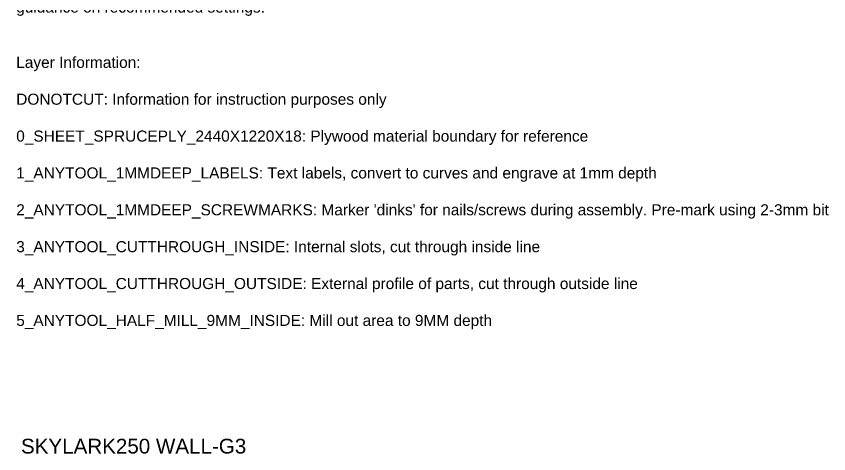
# Model space of a CAD drawing. Extents: x 0 to 12772, y 0 to 23683.
# Drawn here: x 64 to 11099, y 5907 to 11842 of the extents above; entities that cross this region are included whole.
import ezdxf

# ---------------------------------------------------------------- set-up
doc = ezdxf.new("R2010")
doc.units = 0
doc.layers.add('DONOTCUT', color=7, linetype='CONTINUOUS')
doc.styles.add('ARIAL_REGULAR', font='')
doc.styles.get('ARIAL_REGULAR').set_extended_font_data('Arial')

msp = doc.modelspace()

# ---------------------------------------------------------------- texts
at = {"layer": 'DONOTCUT', "attachment_point": 1, "style": 'ARIAL_REGULAR'}
for s, insert, char_height, width in [("{\\fArial;CNC Information:}\\P\\P{\\fArial;All geometry have tolerance offsets pre-applied for manufacture. 'Dog-bone' pockets have been added on}\\P{\\fArial;internal corners to mitigate any filleting caused by router bit. Follow the layer information below for}\\P{\\fArial;guidance on recommended settings.}\\P\\P\\P{\\fArial;Layer Information:}\\P\\P{\\fArial;DONOTCUT: Information for instruction purposes only}\\P\\P{\\fArial;0_SHEET_SPRUCEPLY_2440X1220X18: Plywood material boundary for reference}\\P\\P{\\fArial;1_ANYTOOL_1MMDEEP_LABELS: Text labels, convert to curves and engrave at 1mm depth}\\P\\P{\\fArial;2_ANYTOOL_1MMDEEP_SCREWMARKS: Marker 'dinks' for nails/screws during assembly. Pre-mark using 2-3mm bit}\\P\\P{\\fArial;3_ANYTOOL_CUTTHROUGH_INSIDE: Internal slots, cut through inside line}\\P\\P{\\fArial;4_ANYTOOL_CUTTHROUGH_OUTSIDE: External profile of parts, cut through outside line}\\P\\P{\\fArial;5_ANYTOOL_HALF_MILL_9MM_INSIDE: Mill out area to 9MM depth}", (64, 13042), 150, 22265.22), ('SKYLARK250 WALL-G3', (129, 6110, 0), 200, 6467.39)]:
    msp.add_mtext(s, dxfattribs=dict(at, insert=insert, char_height=char_height, width=width))

doc.saveas('drawing.dxf')
